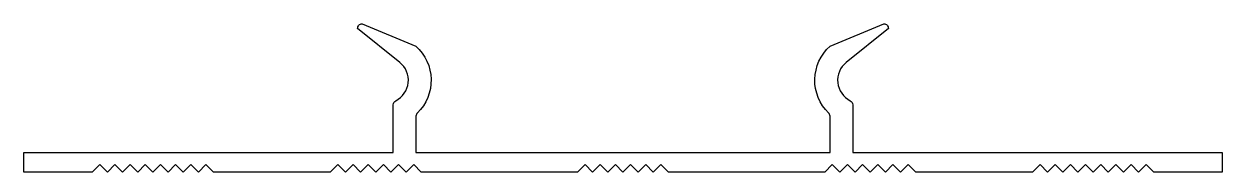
# Model space of a CAD drawing. Extents: x 194.4 to 273.4, y 262.3 to 272.1.
import ezdxf

# ---------------------------------------------------------------- set-up
doc = ezdxf.new("R2010")
doc.units = 0
doc.layers.add('ANA', color=220, linetype='CONTINUOUS')

msp = doc.modelspace()

# ---------------------------------------------------------------- linework, layer by layer
at = {"layer": 'ANA'}
msp.add_lwpolyline([(206.912, 262.314), (206.412, 262.814), (205.912, 262.314), (205.412, 262.814), (204.912, 262.314), (204.412, 262.814), (203.912, 262.314), (203.412, 262.814), (202.912, 262.314), (202.412, 262.814), (201.912, 262.314), (201.412, 262.814), (200.912, 262.314), (200.412, 262.814), (199.912, 262.314), (199.412, 262.814), (198.912, 262.314), (194.412, 262.314), (194.412, 263.614), (218.762, 263.614), (218.762, 266.765, -0.283391), (218.927, 267.033, 0.545314), (219.198, 269.569), (216.412, 271.814, -0.414214), (216.712, 272.114), (220.262, 270.631, -0.433487), (220.353, 266.229, 0.202067), (220.262, 266.015), (220.262, 263.614), (233.912, 263.614), (247.562, 263.614), (247.562, 266.015, 0.202067), (247.472, 266.229, -0.433487), (247.562, 270.631), (251.112, 272.114, -0.414214), (251.412, 271.814), (248.627, 269.569, 0.545314), (248.897, 267.033, -0.283391), (249.062, 266.765), (249.062, 263.614), (273.412, 263.614), (273.412, 262.314), (268.912, 262.314), (268.412, 262.814), (267.912, 262.314), (267.412, 262.814), (266.912, 262.314), (266.412, 262.814), (265.912, 262.314), (265.412, 262.814), (264.912, 262.314), (264.412, 262.814), (263.912, 262.314), (263.412, 262.814), (262.912, 262.314), (262.412, 262.814), (261.912, 262.314), (261.412, 262.814), (260.912, 262.314), (253.212, 262.314), (252.712, 262.814), (252.212, 262.314), (251.712, 262.814), (251.212, 262.314), (250.712, 262.814), (250.212, 262.314), (249.712, 262.814), (249.212, 262.314), (248.712, 262.814), (248.212, 262.314), (247.712, 262.814), (247.212, 262.314), (236.912, 262.314), (236.412, 262.814), (235.912, 262.314), (235.412, 262.814), (234.912, 262.314), (234.412, 262.814), (233.912, 262.314), (233.412, 262.814), (232.912, 262.314), (232.412, 262.814), (231.912, 262.314), (231.412, 262.814), (230.912, 262.314), (220.612, 262.314), (220.112, 262.814), (219.612, 262.314), (219.112, 262.814), (218.612, 262.314), (218.112, 262.814), (217.612, 262.314), (217.112, 262.814), (216.612, 262.314), (216.112, 262.814), (215.612, 262.314), (215.112, 262.814), (214.612, 262.314)], format="xyb", close=True, dxfattribs=at)

doc.saveas('drawing.dxf')
